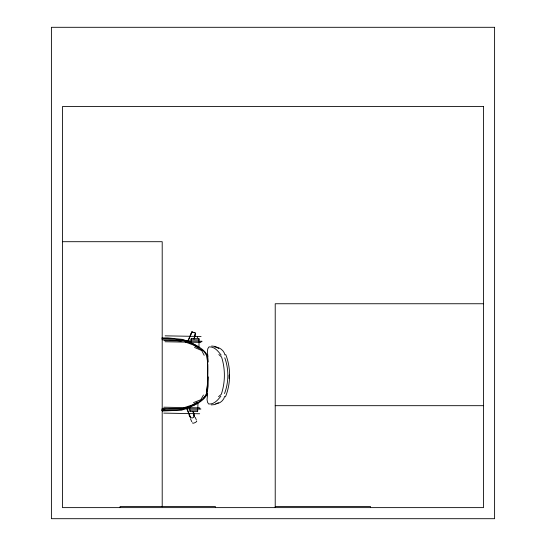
<?xml version="1.0" encoding="UTF-8"?>
<svg xmlns="http://www.w3.org/2000/svg" width="546" height="546" viewBox="0 0 546 546"><rect width="100%" height="100%" fill="white"/><g stroke="black" fill="none" stroke-linecap="round" stroke-linejoin="round"><path stroke-width="0.82" d="M207.473 366.421L207.494 364.824M189.796 408.968L189.776 410.107L197.584 410.162M189.803 408.353L189.831 406.825M191.011 341.537L191.25 338.547M197.836 408.497L197.618 411.486L190.008 411.322M197.85 407.78L197.939 402.887M198.942 347.29L199.031 342.397M199.044 341.68L198.935 338.991M208.285 376.897L208.122 386.049L206.954 394.778C202.778 401.822 194.431 405.344 187.073 408.265M190.452 417.656C194.403 419.26 195.42 415.001 193.304 411.745M197.632 411.179L197.645 410.442M207.617 394.328L207.05 399.556L207.487 402.197L208.62 403.985C214.155 404.545 217.738 400.068 220.85 396.212M206.948 394.826L207.166 393.236M201.112 341.612L201.16 341.264M229.006 376.058L229.552 374.42L229.033 378.351M187.462 341.898L191.878 331.797L195.488 333.033L193.885 339.052M194.246 338.936L195.488 333.033M224.665 396.355C223.805 400.45 219.826 403.63 215.718 403.89M187.838 341.837L191.98 331.832M224.522 393.57C228.876 382.316 228.958 369.123 224.768 357.807M225.43 396.853C230.897 383.599 230.965 367.813 225.723 354.47M203.46 395.038L200.839 399.72L193.523 402.593M203.276 398.764L206.258 394.355L207.378 385.817L207.76 364.653L206.948 356.115L204.197 351.556L192.683 343.973L188.042 342.178M189.169 415.465L189.339 415.847M192.458 422.788C192.11 424.447 198.178 421.375 196.594 420.898M218.557 396.696L221.307 394.28C225.321 382.412 225.409 368.966 221.567 357.036L218.85 354.545M198.908 340.028L198.928 338.684M197.406 402.088L192.028 405.071L184.104 407.65M193.775 405.166L197.884 402.914M218.407 402.634L214.558 404.606L211.241 404.893M183.729 408.701L181.381 409.514L166.523 410.483L161.486 410.305M185.299 408.155C193.066 405.289 201.924 401.754 206.34 394.41C208.074 381.743 208.313 368.789 207.036 356.067M185.49 408.811L181.538 410.183L162.312 411.008M198.853 340.008L191.045 339.783M191.318 338.575L198.874 338.711M191.762 332.207L192.526 332.145M181.722 408.422L167.445 409.343L161.568 409.138M62.476 241.701L162.203 241.701L162.203 506.77M483.524 303.747L275.218 303.747L275.218 507.623M161.93 337.899L167.875 337.899L182.814 339.414L188.281 341.53M275.218 405.685L483.524 405.685M275.218 506.511L370.502 506.511L370.502 507.623M161.937 338.575L167.82 338.575L182.637 340.083L186.5 341.578M161.978 339.735L168.7 339.748L181.265 341.018M189.96 410.094L189.94 411.343M165.138 335.838L201.071 336.486M191.25 338.643L191.23 339.796M163.896 340.588L202.136 341.277M165.029 341.755L200.962 342.403M163.848 407.207L199.781 407.855M162.674 408.326L200.908 409.022M163.759 413.117L199.672 413.766M163.343 409.944L165.029 409.991M214.503 346.922C219.226 346.915 224.031 350.232 224.952 354.989M211.643 346.007L214.953 346.423L218.775 348.532M185.285 342.042L193.113 344.901L198.382 348.082M189.837 342.137C196.444 345.413 204.102 348.921 207.657 355.719L208.279 362.066M194.519 347.433L201.727 350.573L204.177 355.33M193.53 344.041L198.894 347.256M221.13 355.077C218.059 351.146 214.592 346.539 209.009 346.881L207.855 348.614L207.384 351.249L207.876 356.463M190.042 416.434L190.261 416.7A2 2 0 0 1 190.042 416.434L189.994 416.339M190.151 417.124L186.746 408.633M197.229 337.046L197.7 337.892M193.577 414.701L193.673 415.144A2 2 0 0 0 193.502 414.475M195.209 417.349L196.28 419.697M190.581 419.075L191.796 421.737M190.65 418.031L187.087 408.626M192.963 411.609L194.192 416.946M199.897 408.647L199.938 409.002M189.257 341.045L189.291 341.4M215.383 507.623L215.383 506.511L120.093 506.511L120.093 507.623M189.755 415.799A2 2 0 0 1 189.762 414.769M194.915 335.087A2 2 0 0 1 194.56 335.681M191.086 333.995A2 2 0 0 1 191.339 333.347M194.076 332.664A2 2 0 0 1 194.356 332.862M494.601 27.3L51.399 27.3L51.399 518.7L494.601 518.7L494.601 27.3M483.524 106.525L62.476 106.525L62.476 507.623L483.524 507.623L483.524 106.525"/></g></svg>
